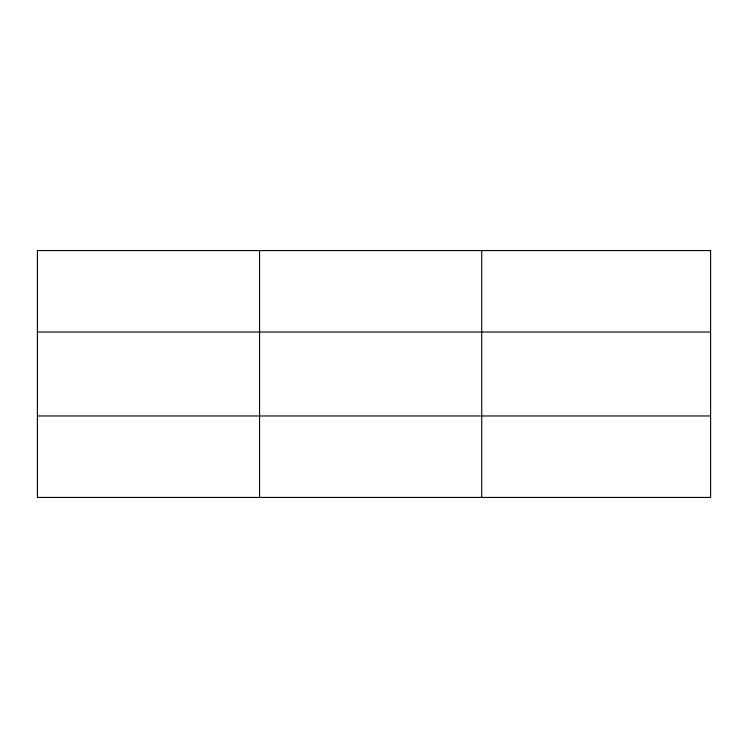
<?xml version="1.0" encoding="UTF-8"?>
<svg xmlns="http://www.w3.org/2000/svg" width="748" height="748" viewBox="0 0 748 748"><rect width="100%" height="100%" fill="white"/><g stroke="black" fill="none" stroke-linecap="round" stroke-linejoin="round"><path stroke-width="1.12" d="M259.556 497.429L259.556 250.571M481.712 497.429L481.712 250.571M37.4 332.037L710.6 332.037M37.4 415.963L710.6 415.963M710.6 250.571L710.6 497.429L37.4 497.429L37.4 250.571L710.6 250.571"/></g></svg>
